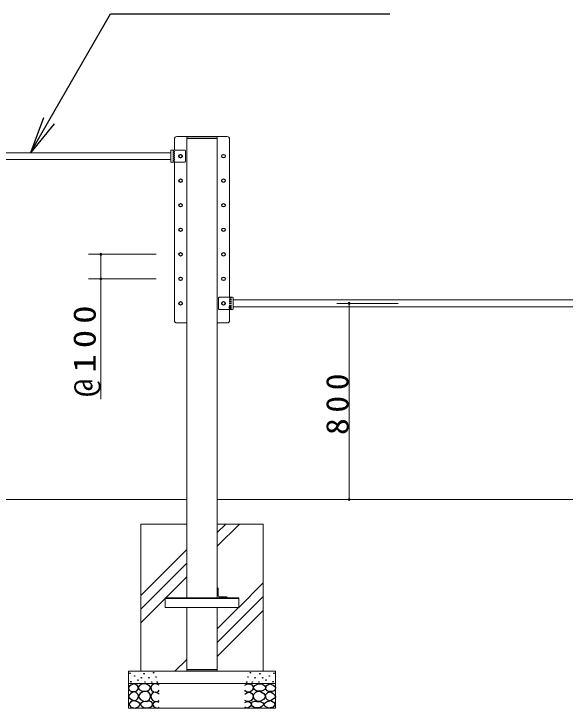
# Model space of a CAD drawing. Units: millimetres at full size; details may follow other scales. Extents: x -19540 to 0, y -2390 to 13350.
# Drawn here: x -9492 to -7244, y 3250 to 6080 of the extents above; entities that cross this region are included whole.
import ezdxf

# ---------------------------------------------------------------- set-up
doc = ezdxf.new("R2010")
doc.units = ezdxf.units.MM
doc.linetypes.add('USER4', pattern=[8, 5, -3])
doc.layers.add('線', color=2, linetype='Continuous', lineweight=25)
doc.layers.add('補助', color=2, linetype='Continuous', lineweight=13)
doc.styles.add('ＭＳ ゴシック', font='')
doc.styles.get('ＭＳ ゴシック').set_extended_font_data('MS Gothic')

# ---------------------------------------------------------------- blocks, each defined once
blk = doc.blocks.new('dimension_origin')
at = {"color": 0, "linetype": 'Continuous', "lineweight": -2}
blk.add_circle((0, 0), 1.25, dxfattribs=at)

msp = doc.modelspace()

# ---------------------------------------------------------------- linework, layer by layer
at = {"layer": '線', "color": 7, "lineweight": 13}
for p, q in [((-8787.5, 5580), (-8827.5, 5580)), ((-8787.5, 4820), (-8787.5, 5580)), ((-8787.5, 5580), (-8787.5, 3700)), ((-8787.5, 5580), (-8662.5, 5580)), ((-8622.5, 5580), (-8662.5, 5580)), ((-8662.5, 5580), (-8662.5, 4820)), ((-8662.5, 5580), (-8662.5, 3700)), ((-8837.5, 5525), (-8837.5, 5570)), ((-8612.5, 5570), (-8612.5, 4925)), ((-8852.5, 5522), (-8852.5, 5478)), ((-8795.5, 5525), (-8849.5, 5525)), ((-8792.5, 5522), (-8792.5, 5478)), ((-8852.5, 5514), (-10397.5, 5514)), ((-8852.5, 5486), (-10397.5, 5486)), ((-8795.5, 5475), (-8849.5, 5475)), ((-8837.5, 4830), (-8837.5, 5475)), ((-8654.5, 4925), (-8600.5, 4925)), ((-8657.5, 4922), (-8657.5, 4878)), ((-8597.5, 4922), (-8597.5, 4878)), ((-7052.5, 4914), (-8597.5, 4914)), ((-8654.5, 4875), (-8600.5, 4875)), ((-8612.5, 4875), (-8612.5, 4830)), ((-7052.5, 4886), (-8597.5, 4886)), ((-8827.5, 4820), (-8787.5, 4820)), ((-8662.5, 4820), (-8622.5, 4820)), ((-10462.5, 4100), (-8787.5, 4100)), ((-8662.5, 4100), (-6987.5, 4100)), ((-8975, 4000), (-8975, 3400)), ((-8975, 4000), (-8787.5, 4000)), ((-8662.5, 4000), (-8475, 4000)), ((-8475, 4000), (-8475, 3400)), ((-8661.5, 3740), (-8662.5, 3740)), ((-8662.5, 3740), (-8662.5, 3700)), ((-8659.5, 3707.5), (-8659.5, 3738)), ((-8875, 3700), (-8875, 3660)), ((-8575, 3700), (-8875, 3700)), ((-8662.5, 3700), (-8622.5, 3700)), ((-8624.5, 3703), (-8655, 3703)), ((-8622.5, 3700), (-8622.5, 3701)), ((-8575, 3700), (-8575, 3660)), ((-8575, 3660), (-8875, 3660)), ((-8787.5, 3660), (-8787.5, 3400)), ((-8662.5, 3660), (-8662.5, 3400)), ((-9025, 3400), (-9025, 3250)), ((-9025, 3400), (-8425, 3400)), ((-8662.5, 3400), (-8787.5, 3400)), ((-8425, 3400), (-8425, 3250)), ((-9025, 3350), (-8425, 3350)), ((-9025, 3250), (-8425, 3250))]:
    msp.add_line(p, q, dxfattribs=at)
at = {"layer": '線'}
for p, q in [((-8787.5, 5574), (-8662.5, 5574)), ((-8575, 3697), (-8875, 3697)), ((-8662.5, 3406), (-8787.5, 3406))]:
    msp.add_line(p, q, dxfattribs=at)
at = {"layer": '線', "color": 4, "linetype": 'USER4'}
for p, q in [((-8842.5, 5525), (-8842.5, 5475)), ((-8837.5, 5475), (-8837.5, 5525)), ((-8612.5, 4925), (-8612.5, 4875)), ((-8607.5, 4925), (-8607.5, 4875))]:
    msp.add_line(p, q, dxfattribs=at)
at = {"layer": '線'}
for points in [[(-9002.551, 3349.402), (-9009.014, 3346.862), (-9015.225, 3343.382), (-9021.083, 3339.344), (-9024.731, 3333.877), (-9023.719, 3326.294), (-9018.711, 3319.935), (-9011.845, 3317.345), (-9004.136, 3317.084), (-8996.523, 3317.688), (-8990.194, 3320.252), (-8986.442, 3325.538), (-8985.125, 3331.976), (-8985.973, 3337.181), (-8988.927, 3342.115), (-8995.087, 3346.942)], [(-8963.127, 3349.493), (-8968.032, 3348.876), (-8973.669, 3346.79), (-8981.64, 3341.002), (-8985.292, 3334.086), (-8984.417, 3330.124), (-8980.696, 3325.707), (-8971.205, 3320.934), (-8961.235, 3319.49), (-8953.885, 3319.318), (-8946.369, 3320.842), (-8938.77, 3325.456), (-8935.016, 3331.653), (-8935.986, 3336.306), (-8940.693, 3341.654), (-8951.361, 3347.861)], [(-8486.873, 3349.493), (-8481.968, 3348.876), (-8476.331, 3346.79), (-8468.36, 3341.002), (-8464.708, 3334.086), (-8465.583, 3330.124), (-8469.304, 3325.707), (-8478.795, 3320.934), (-8488.765, 3319.49), (-8496.115, 3319.318), (-8503.631, 3320.842), (-8511.23, 3325.456), (-8514.984, 3331.653), (-8514.014, 3336.306), (-8509.307, 3341.654), (-8498.639, 3347.861)], [(-8447.449, 3349.402), (-8440.986, 3346.862), (-8434.775, 3343.382), (-8428.917, 3339.344), (-8425.269, 3333.877), (-8426.281, 3326.294), (-8431.289, 3319.935), (-8438.155, 3317.345), (-8445.864, 3317.084), (-8453.477, 3317.688), (-8459.806, 3320.252), (-8463.558, 3325.538), (-8464.875, 3331.976), (-8464.027, 3337.181), (-8461.073, 3342.115), (-8454.913, 3346.942)], [(-9005.086, 3316.45), (-9010.415, 3313.657), (-9015.859, 3309.479), (-9022.308, 3302.659), (-9024.731, 3295.855), (-9021.103, 3291.027), (-9014.592, 3286.666), (-9007.954, 3282.379), (-9001.284, 3280.329), (-8993.64, 3282.776), (-8987.343, 3289.201), (-8984.236, 3297.478), (-8985.759, 3305.994), (-8993.917, 3313.245)], [(-8975.831, 3285.163), (-8963.242, 3278.307), (-8949.883, 3277.324), (-8939.599, 3284.778), (-8934.747, 3296.515), (-8937.027, 3307.293), (-8943.936, 3315.436), (-8952.761, 3318.869), (-8963.938, 3317.598), (-8977.692, 3309.543), (-8983.669, 3298.678), (-8981.034, 3291.484)], [(-8474.169, 3285.163), (-8486.758, 3278.307), (-8500.117, 3277.324), (-8510.401, 3284.778), (-8515.253, 3296.515), (-8512.973, 3307.293), (-8506.064, 3315.436), (-8497.239, 3318.869), (-8486.062, 3317.598), (-8472.308, 3309.543), (-8466.331, 3298.678), (-8468.966, 3291.484)], [(-8444.914, 3316.45), (-8439.585, 3313.657), (-8434.141, 3309.479), (-8427.692, 3302.659), (-8425.269, 3295.855), (-8428.897, 3291.027), (-8435.408, 3286.666), (-8442.046, 3282.379), (-8448.716, 3280.329), (-8456.36, 3282.776), (-8462.657, 3289.201), (-8465.764, 3297.478), (-8464.241, 3305.994), (-8456.083, 3313.245)], [(-9005.905, 3280.517), (-9017.225, 3274.498), (-9024.036, 3265.683), (-9015.549, 3254.413), (-8997.114, 3250.299), (-8982.761, 3256.41), (-8977.335, 3266.782), (-8988.117, 3275.89)], [(-8948.802, 3276.373), (-8956.337, 3276.999), (-8964.479, 3275.562), (-8973.406, 3271.504), (-8977.723, 3266.102), (-8975.037, 3261.419), (-8969.074, 3256.912), (-8962.595, 3253.068), (-8955.289, 3250.695), (-8943.44, 3250.928), (-8933.124, 3255.02), (-8928.421, 3259.827), (-8926.367, 3265.561), (-8927.427, 3270.709), (-8931.503, 3275.292), (-8939.901, 3277.832)], [(-8501.198, 3276.373), (-8493.663, 3276.999), (-8485.521, 3275.562), (-8476.594, 3271.504), (-8472.277, 3266.102), (-8474.963, 3261.419), (-8480.926, 3256.912), (-8487.405, 3253.068), (-8494.711, 3250.695), (-8506.56, 3250.928), (-8516.876, 3255.02), (-8521.579, 3259.827), (-8523.633, 3265.561), (-8522.573, 3270.709), (-8518.497, 3275.292), (-8510.099, 3277.832)], [(-8444.095, 3280.517), (-8432.775, 3274.498), (-8425.964, 3265.683), (-8434.451, 3254.413), (-8452.886, 3250.299), (-8467.239, 3256.41), (-8472.665, 3266.782), (-8461.883, 3275.89)]]:
    msp.add_lwpolyline(points, close=True, dxfattribs=at)
for points in [[(-8900, 3343.299), (-8908.427, 3348.154), (-8917.11, 3349.636), (-8922.729, 3347.948), (-8927.883, 3344.249), (-8932.355, 3338.941), (-8934.22, 3332.209), (-8930.552, 3323.439), (-8922.496, 3317), (-8914.197, 3314.621), (-8906.971, 3315.733), (-8902.921, 3319.109), (-8900, 3323.654)], [(-8550, 3343.299), (-8541.573, 3348.154), (-8532.89, 3349.636), (-8527.271, 3347.948), (-8522.117, 3344.249), (-8517.645, 3338.941), (-8515.78, 3332.209), (-8519.448, 3323.439), (-8527.504, 3317), (-8535.803, 3314.621), (-8543.029, 3315.733), (-8547.079, 3319.109), (-8550, 3323.654)], [(-8900.317, 3307.178), (-8907.457, 3312.64), (-8915.526, 3315.099), (-8922.231, 3313.875), (-8928.199, 3310.03), (-8932.592, 3304.249), (-8934.22, 3297.039), (-8931.556, 3288.431), (-8925.348, 3281.513), (-8917.709, 3277.642), (-8910.139, 3276.761), (-8904.985, 3278.2), (-8900.317, 3280.88)], [(-8549.683, 3307.178), (-8542.543, 3312.64), (-8534.474, 3315.099), (-8527.769, 3313.875), (-8521.801, 3310.03), (-8517.408, 3304.249), (-8515.78, 3297.039), (-8518.444, 3288.431), (-8524.652, 3281.513), (-8532.291, 3277.642), (-8539.861, 3276.761), (-8545.015, 3278.2), (-8549.683, 3280.88)], [(-8900, 3272.642), (-8906.018, 3275.96), (-8913.308, 3276.761), (-8922.024, 3272.427), (-8926.298, 3265.671), (-8925.686, 3262.001), (-8922.813, 3257.75), (-8915.651, 3252.278), (-8908.238, 3250.462), (-8903.942, 3251.514), (-8900, 3253.631)], [(-8550, 3272.642), (-8543.982, 3275.96), (-8536.692, 3276.761), (-8527.976, 3272.427), (-8523.702, 3265.671), (-8524.314, 3262.001), (-8527.187, 3257.75), (-8534.349, 3252.278), (-8541.762, 3250.462), (-8546.058, 3251.514), (-8550, 3253.631)]]:
    msp.add_lwpolyline(points, dxfattribs=at)
for centre, radius in [((-8812.5, 5500), 7.25), ((-8637.5, 5500), 7), ((-8812.5, 5400), 7), ((-8637.5, 5400), 7), ((-8812.5, 5300), 7), ((-8637.5, 5300), 7), ((-8812.5, 5200), 7), ((-8637.5, 5200), 7), ((-8812.5, 5100), 7), ((-8637.5, 5100), 7), ((-8812.5, 5000), 7), ((-8637.5, 5000), 7), ((-8812.5, 4900), 7), ((-8637.5, 4900), 7.25), ((-8610.5, 4883), 3.5), ((-9018.394, 3392.177), 1), ((-8999.383, 3380.77), 1), ((-8972.451, 3373.483), 1), ((-8961.044, 3389.959), 1), ((-8941.504, 3373.549), 1), ((-8922.583, 3394.091), 1), ((-8912.582, 3377.063), 1), ((-8537.418, 3377.063), 1), ((-8527.417, 3394.091), 1), ((-8508.496, 3373.549), 1), ((-8488.956, 3389.959), 1), ((-8477.549, 3373.483), 1), ((-8450.617, 3380.77), 1), ((-8431.606, 3392.177), 1), ((-9015.225, 3357.323), 1), ((-8986.392, 3363.977), 1), ((-8957.559, 3356.373), 1), ((-8929.881, 3356.521), 1), ((-8907.717, 3355.98), 1), ((-8542.283, 3355.98), 1), ((-8520.119, 3356.521), 1), ((-8492.441, 3356.373), 1), ((-8463.608, 3363.977), 1), ((-8434.775, 3357.323), 1)]:
    msp.add_circle(centre, radius, dxfattribs=at)
at = {"layer": '線', "color": 7, "lineweight": 13}
for centre, radius in [((-8812.5, 5500), 6.25), ((-8637.5, 4900), 6.25), ((-8610.5, 4883), 2.5)]:
    msp.add_circle(centre, radius, dxfattribs=at)
for centre, radius, start, end in [((-8827.5, 5570), 10, 90, 180), ((-8622.5, 5570), 10, 0, 90), ((-8849.5, 5522), 3, 90, 180), ((-8795.5, 5522), 3, 0, 90), ((-8849.5, 5478), 3, 180, 270), ((-8795.5, 5478), 3, 270, 0), ((-8654.5, 4922), 3, 90, 180), ((-8600.5, 4922), 3, 0, 90), ((-8654.5, 4878), 3, 180, 270), ((-8600.5, 4878), 3, 270, 0), ((-8827.5, 4830), 10, 180, 270), ((-8622.5, 4830), 10, 270, 0), ((-8661.5, 3738), 2, 0, 90), ((-8655, 3707.5), 4.5, 180, 270), ((-8624.5, 3701), 2, 0, 90)]:
    msp.add_arc(centre, radius, start, end, dxfattribs=at)
at = {"layer": '補助', "lineweight": 25}
for p, q in [((-9350, 5643.904), (-9098.22, 6080)), ((-9098.22, 6080), (-9048.22, 6080)), ((-9048.22, 6080), (-7958.869, 6080)), ((-9371.651, 5656.404), (-9425, 5514)), ((-9425, 5514), (-9350, 5643.904)), ((-9328.349, 5631.404), (-9425, 5514))]:
    msp.add_line(p, q, dxfattribs=at)
at = {"layer": '補助'}
for p, q in [((-8912.5, 5100), (-9187.5, 5100)), ((-9137.5, 4510), (-9137.5, 5103)), ((-8912.5, 5000), (-9187.5, 5000)), ((-7925, 4900), (-8175, 4900)), ((-8125, 4100), (-8125, 4900)), ((-7925, 4100), (-8175, 4100)), ((-8662.5, 3909.859), (-8572.359, 4000)), ((-8662.5, 3965.985), (-8628.485, 4000)), ((-8975, 3709.612), (-8787.5, 3897.112)), ((-8975, 3653.485), (-8787.5, 3840.985)), ((-8872.359, 3700), (-8787.5, 3784.859)), ((-8575, 3660.599), (-8475, 3760.599)), ((-8975, 3597.359), (-8875, 3697.359)), ((-8662.5, 3516.972), (-8475, 3704.472)), ((-8662.5, 3573.099), (-8575.599, 3660)), ((-8662.5, 3460.846), (-8475, 3648.346)), ((-8835.599, 3400), (-8787.5, 3448.099))]:
    msp.add_line(p, q, dxfattribs=at)

# ---------------------------------------------------------------- block references
at = {"layer": '補助', "xscale": 3.33, "yscale": 3.33}
for p, rotation in [((-9137.5, 5100), 90), ((-9137.5, 5000), 270), ((-8125, 4900), 270), ((-8125, 4100), 90)]:
    msp.add_blockref('dimension_origin', p, dxfattribs=dict(at, rotation=rotation))

# ---------------------------------------------------------------- texts
at = {"layer": '補助', "char_height": 91.64, "attachment_point": 8, "rotation": 90, "style": 'ＭＳ ゴシック'}
for s, insert in [('\\T1.33;\\W1.2;@100', (-9138.5, 4717.143)), ('\\T1.33;\\W1.1;800', (-8126, 4500))]:
    msp.add_mtext(s, dxfattribs=dict(at, insert=insert))

doc.saveas('drawing.dxf')
